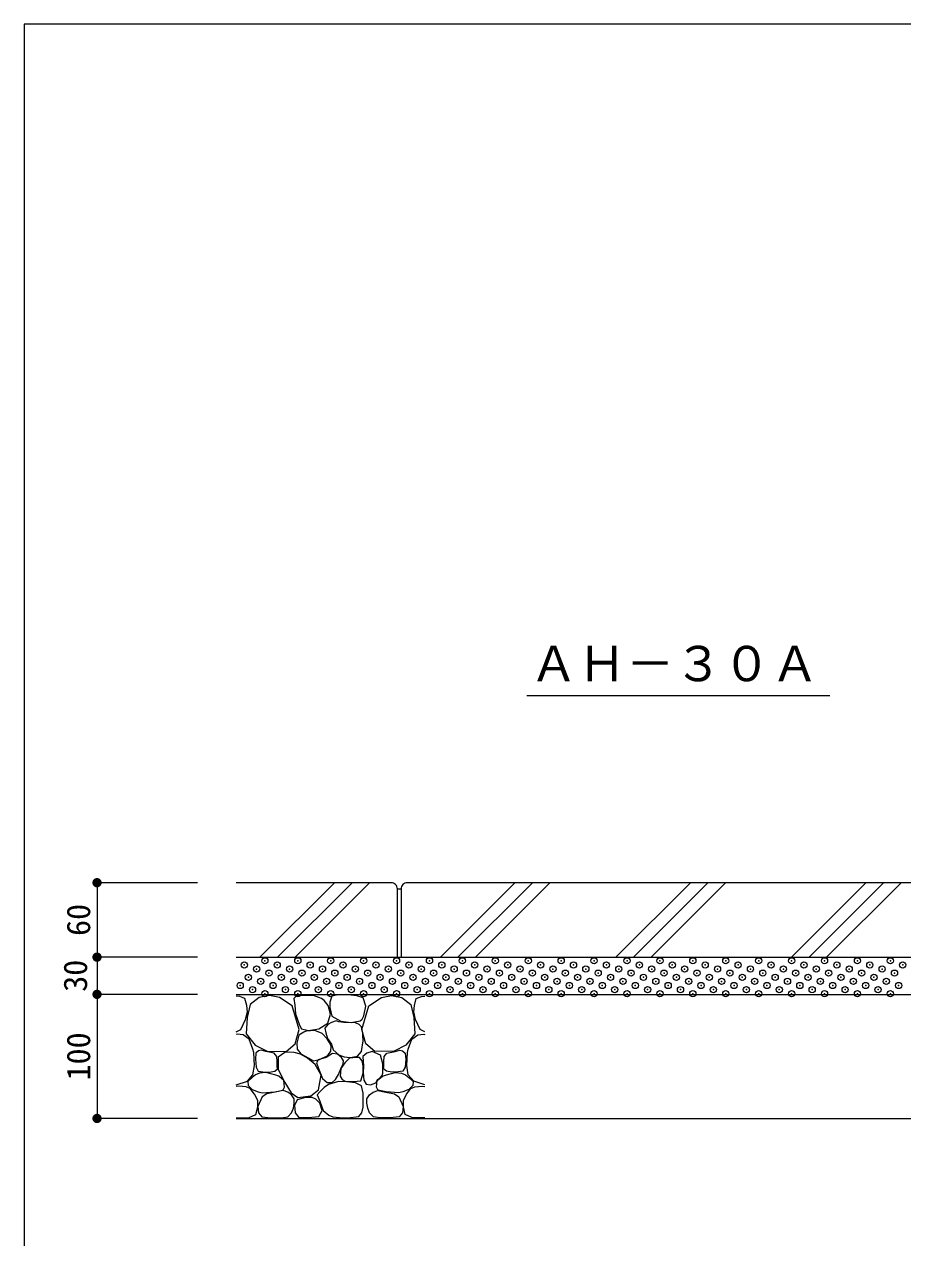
# Model space of a CAD drawing. Units: millimetres at full size, sheet at 1:10. Extents: x 5368 to 8106, y 2197 to 4063.
# Drawn here: x 5368 to 6075, y 3030 to 4008 of the extents above; entities that cross this region are included whole.
import ezdxf
from ezdxf.enums import TextEntityAlignment as Align

# ---------------------------------------------------------------- set-up
doc = ezdxf.new("R2010")
doc.units = ezdxf.units.MM
doc.header["$LTSCALE"] = 10
doc.header["$PDMODE"] = 32
doc.header["$PDSIZE"] = 5
doc.linetypes.add('USER1', pattern=[50, 37.5, -12.5])
for name, color, linetype, lineweight in [('_0-0_', 7, 'Continuous', 13), ('ハッチ', 4, 'Continuous', 13), ('寸法', 1, 'Continuous', 13), ('本体', 7, 'Continuous', 13)]:
    doc.layers.add(name, color=color, linetype=linetype, lineweight=lineweight)
doc.styles.add('ＭＳ ゴシック', font='')
doc.styles.get('ＭＳ ゴシック').set_extended_font_data('MS Gothic')

# ---------------------------------------------------------------- blocks, each defined once
blk = doc.blocks.new('filled_dot')
at = {"color": 0, "linetype": 'Continuous', "lineweight": -2, "const_width": 1.25}
blk.add_lwpolyline([(-0.625, 0, 1), (0.625, 0, 1)], format="xyb", close=True, dxfattribs=at)

msp = doc.modelspace()

# ---------------------------------------------------------------- linework, layer by layer
at = {"layer": '_0-0_', "color": 6}
msp.add_lwpolyline([(8106.06, 4008.37), (5367.94, 4008.37), (5367.94, 2196.56), (8106.06, 2196.56)], close=True, dxfattribs=at)
at = {"layer": 'ハッチ'}
for p, q in [((5617.79, 3316.54), (5557.79, 3256.54)), ((5631.93, 3316.54), (5571.93, 3256.54)), ((5763.06, 3316.54), (5703.06, 3256.54)), ((5777.2, 3316.54), (5717.2, 3256.54)), ((5844.48, 3256.54), (5904.48, 3316.54)), ((5858.63, 3256.54), (5918.63, 3316.54)), ((6045.91, 3316.54), (5985.91, 3256.54)), ((6060.05, 3316.54), (6000.05, 3256.54))]:
    msp.add_line(p, q, dxfattribs=at)
at = {"layer": 'ハッチ', "linetype": 'USER1'}
for p, q in [((5646.07, 3316.54), (5586.07, 3256.54)), ((5791.35, 3316.54), (5731.35, 3256.54)), ((5872.77, 3256.54), (5932.77, 3316.54)), ((6074.19, 3316.54), (6014.19, 3256.54))]:
    msp.add_line(p, q, dxfattribs=at)
at = {"layer": 'ハッチ'}
for points in [[(5546.25, 3206.33), (5547.66, 3212.5), (5547.09, 3217.56), (5545.69, 3223.18), (5541.47, 3224.86), (5538.62, 3225.22)], [(5682.98, 3206.33), (5681.58, 3212.5), (5682.14, 3217.56), (5683.54, 3223.18), (5687.76, 3224.86), (5690.61, 3225.22)], [(5538.62, 3196.4), (5542.32, 3198.18), (5546.25, 3206.33)], [(5690.61, 3196.4), (5686.92, 3198.18), (5682.98, 3206.33)], [(5552.15, 3182.46), (5549.06, 3190.32), (5544.28, 3193.97), (5539.51, 3194.53), (5538.62, 3194.3)], [(5677.08, 3182.46), (5680.17, 3190.32), (5684.95, 3193.97), (5689.73, 3194.53), (5690.61, 3194.3)], [(5538.62, 3153.52), (5547.66, 3156.62), (5552.15, 3161.68), (5553.25, 3169.12), (5552.71, 3179.65), (5552.15, 3182.46)], [(5690.61, 3153.52), (5681.58, 3156.62), (5677.08, 3161.68), (5675.98, 3169.12), (5676.52, 3179.65), (5677.08, 3182.46)], [(5538.62, 3127.16), (5542.06, 3127.09), (5549, 3127.26), (5554.46, 3129.74), (5555.95, 3135.85), (5555.95, 3140.98), (5553.47, 3146.1), (5549.83, 3150.57), (5546.69, 3152.05), (5540.73, 3152.55), (5538.62, 3152.19)], [(5690.61, 3127.16), (5687.18, 3127.09), (5680.23, 3127.26), (5674.77, 3129.74), (5673.28, 3135.85), (5673.28, 3140.98), (5675.76, 3146.1), (5679.4, 3150.57), (5682.54, 3152.05), (5688.5, 3152.55), (5690.61, 3152.19)]]:
    msp.add_lwpolyline(points, dxfattribs=at)
for points in [[(5565.41, 3225.57), (5557.23, 3224.13), (5550.01, 3218.36), (5547.6, 3207.78), (5546.64, 3194.8), (5553.86, 3185.66), (5563.48, 3180.85), (5578.88, 3180.37), (5586.1, 3186.62), (5589.47, 3198.16), (5583.7, 3217.4), (5573.59, 3224.13)], [(5607.22, 3223.34), (5600.91, 3225.6), (5587.54, 3225.6), (5585.02, 3223.08), (5585.78, 3217.79), (5586.28, 3210.73), (5589.56, 3201.66), (5591.33, 3198.63), (5596.88, 3197.37), (5605.2, 3198.88), (5612.52, 3203.42), (5614.53, 3210.48), (5612.77, 3217.54), (5609.49, 3221.57)], [(5641.55, 3209.21), (5642.98, 3216.92), (5640.98, 3223.77), (5635.84, 3225.49), (5626.49, 3226.36), (5620.78, 3226.14), (5615.72, 3225.05), (5613.96, 3220.21), (5613.96, 3216.03), (5615.72, 3209), (5622.98, 3204.83), (5631.11, 3203.95), (5638.59, 3205.27), (5640.13, 3206.58)], [(5663.82, 3225.57), (5672.01, 3224.13), (5679.22, 3218.36), (5681.63, 3207.78), (5682.59, 3194.8), (5675.37, 3185.66), (5665.75, 3180.85), (5650.35, 3180.37), (5643.13, 3186.62), (5639.76, 3198.16), (5645.54, 3217.4), (5655.64, 3224.13)], [(5640.67, 3195.5), (5639.49, 3200.4), (5637.72, 3202.36), (5634.78, 3203.54), (5625.36, 3203.93), (5621.24, 3204.52), (5619.27, 3205.11), (5615.35, 3203.93), (5612.41, 3202.36), (5610.05, 3199.42), (5610.83, 3195.5), (5612.21, 3190.98), (5615.35, 3186.28), (5616.72, 3181.77), (5621.24, 3177.84), (5625.56, 3176.27), (5630.46, 3175.69), (5636.35, 3176.86), (5639.69, 3180.39), (5640.98, 3189.02), (5640.67, 3193.73)], [(5611.82, 3190.79), (5607.89, 3195.1), (5601.92, 3197.37), (5595.11, 3196.87), (5593.09, 3196.11), (5589.06, 3193.59), (5587.54, 3187.29), (5587.8, 3182.25), (5590.82, 3178.72), (5597.13, 3175.19), (5600.91, 3172.92), (5605.71, 3174.18), (5612.52, 3177.2), (5614.76, 3180.78), (5615.15, 3184.71), (5613.39, 3188.04)], [(5571.67, 3168.44), (5571.67, 3172.5), (5571.34, 3176.55), (5569.14, 3179.09), (5562.55, 3180.61), (5558.83, 3181.45), (5556.63, 3180.95), (5554.43, 3179.26), (5554.09, 3174.19), (5554.6, 3167.77), (5556.42, 3164.71), (5560.12, 3164.09), (5565.19, 3163.78), (5569.65, 3164.71), (5571.84, 3166.58)], [(5590.37, 3178.25), (5585.31, 3179.65), (5581.37, 3179.93), (5577.72, 3179.65), (5572.38, 3176), (5572.38, 3165.89), (5577.72, 3155.5), (5582.78, 3147.08), (5588.4, 3143.42), (5598.8, 3144.83), (5604.98, 3149.6), (5606.95, 3161.4), (5602.17, 3170.1), (5595.99, 3175.16)], [(5625.04, 3173.07), (5623.48, 3175.61), (5620.17, 3178.34), (5616.26, 3178.92), (5611, 3175.61), (5604.56, 3173.85), (5603.19, 3171.32), (5604.95, 3166.83), (5608.07, 3158.84), (5611.78, 3155.53), (5615.87, 3155.53), (5618.61, 3157.87), (5621.14, 3161.96), (5623.48, 3168), (5624.85, 3170.54)], [(5656.13, 3161.24), (5656.7, 3162.95), (5656.7, 3170.66), (5654.99, 3177.51), (5648.13, 3180.37), (5643.84, 3179.23), (5640.7, 3176.37), (5641.2, 3168.77), (5640.86, 3163.7), (5641.37, 3157.28), (5643.19, 3154.22), (5646.89, 3153.6), (5650.99, 3155.24), (5652.42, 3157.81), (5654.42, 3158.95)], [(5657.56, 3168.44), (5657.56, 3172.5), (5657.9, 3176.55), (5660.09, 3179.09), (5666.69, 3180.61), (5670.41, 3181.45), (5672.6, 3180.95), (5674.8, 3179.26), (5675.14, 3174.19), (5674.63, 3167.77), (5672.81, 3164.71), (5669.12, 3164.09), (5664.04, 3163.78), (5659.58, 3164.71), (5657.39, 3166.58)], [(5640.85, 3168.98), (5640.07, 3173.07), (5637.92, 3175.61), (5635.58, 3175.61), (5629.92, 3175.22), (5626.02, 3171.32), (5622.9, 3166.83), (5622.51, 3160.6), (5623.87, 3157.87), (5626.41, 3156.7), (5633.04, 3156.31), (5638.9, 3156.89), (5640.85, 3163.13)], [(5576.58, 3149.64), (5577.65, 3151.64), (5577.04, 3157.17), (5572.89, 3160.71), (5569.65, 3161.78), (5562.42, 3163.63), (5557.5, 3163.01), (5554.12, 3161.78), (5551.5, 3159.48), (5547.96, 3156.4), (5548.27, 3153.17), (5551.5, 3149.95), (5556.27, 3147.95), (5559.5, 3147.18), (5569.81, 3147.95), (5575.19, 3149.02)], [(5652.65, 3149.64), (5651.58, 3151.64), (5652.19, 3157.17), (5656.35, 3160.71), (5659.58, 3161.78), (5666.81, 3163.63), (5671.73, 3163.01), (5675.12, 3161.78), (5677.73, 3159.48), (5681.27, 3156.4), (5680.96, 3153.17), (5677.73, 3149.95), (5672.96, 3147.95), (5669.73, 3147.18), (5659.42, 3147.95), (5654.04, 3149.02)], [(5640.98, 3135.56), (5640.98, 3146.88), (5639.47, 3152.92), (5634.78, 3155.33), (5627.84, 3156.09), (5621.04, 3156.39), (5613.03, 3153.98), (5609.41, 3151.56), (5605.94, 3148.09), (5603.82, 3145.67), (5605.94, 3140.54), (5608.65, 3133), (5613.19, 3129.07), (5616.51, 3127.71), (5621.8, 3127.41), (5628.59, 3126.96), (5637.35, 3128.01), (5639.92, 3131.18)], [(5585.32, 3142.36), (5583.18, 3145.46), (5580.32, 3147.6), (5576.52, 3149.02), (5570.09, 3147.6), (5563.19, 3146.41), (5559.62, 3144.03), (5556.06, 3136.18), (5556.53, 3130.95), (5559.39, 3127.86), (5566.52, 3126.91), (5575.01, 3127.13), (5580.09, 3127.86), (5583.18, 3131.19), (5584.7, 3134.77), (5585.32, 3138.8)], [(5599.84, 3143.55), (5594.36, 3143.55), (5587.7, 3141.65), (5585.56, 3136.9), (5586.04, 3130.95), (5589.13, 3127.38), (5596.74, 3127.38), (5605.07, 3128.1), (5607.92, 3132.85), (5606.02, 3138.8), (5602.69, 3142.13)], [(5643.91, 3142.36), (5646.05, 3145.46), (5648.91, 3147.6), (5652.71, 3149.02), (5659.14, 3147.6), (5666.04, 3146.41), (5669.61, 3144.03), (5673.18, 3136.18), (5672.7, 3130.95), (5669.85, 3127.86), (5662.71, 3126.91), (5654.23, 3127.13), (5649.15, 3127.86), (5646.05, 3131.19), (5644.53, 3134.77), (5643.91, 3138.8)]]:
    msp.add_lwpolyline(points, close=True, dxfattribs=at)
for p in [(5545.17, 3250.28), (5555.11, 3246.96), (5561.74, 3253.59), (5571.68, 3250.28), (5581.63, 3246.96), (5588.26, 3253.59), (5598.2, 3250.28), (5608.14, 3246.96), (5614.77, 3253.59), (5624.72, 3250.28), (5634.66, 3246.96), (5641.29, 3253.59), (5651.23, 3250.28), (5661.18, 3246.96), (5667.8, 3253.59), (5677.75, 3250.28), (5687.69, 3246.96), (5694.32, 3253.59), (5704.26, 3250.28), (5714.21, 3246.96), (5720.84, 3253.59), (5730.78, 3250.28), (5740.72, 3246.96), (5747.35, 3253.59), (5757.3, 3250.28), (5767.24, 3246.96), (5773.87, 3253.59), (5783.81, 3250.28), (5793.76, 3246.96), (5800.39, 3253.59), (5810.33, 3250.28), (5820.27, 3246.96), (5826.9, 3253.59), (5836.85, 3250.28), (5846.79, 3246.96), (5853.42, 3253.59), (5863.36, 3250.28), (5873.31, 3246.96), (5879.94, 3253.59), (5889.88, 3250.28), (5899.82, 3246.96), (5906.45, 3253.59), (5916.4, 3250.28), (5926.34, 3246.96), (5932.97, 3253.59), (5942.91, 3250.28), (5952.86, 3246.96), (5959.49, 3253.59), (5969.43, 3250.28), (5979.37, 3246.96), (5986, 3253.59), (5995.95, 3250.28), (6005.89, 3246.96), (6012.52, 3253.59), (6022.46, 3250.28), (6032.41, 3246.96), (6039.04, 3253.59), (6048.98, 3250.28), (6058.92, 3246.96), (6065.55, 3253.59), (6075.5, 3250.28), (5548.48, 3240.33), (5558.42, 3237.02), (5565.05, 3243.65), (5575, 3240.33), (5584.94, 3237.02), (5591.57, 3243.65), (5601.51, 3240.33), (5611.46, 3237.02), (5618.09, 3243.65), (5628.03, 3240.33), (5637.97, 3237.02), (5644.6, 3243.65), (5654.55, 3240.33), (5664.49, 3237.02), (5671.12, 3243.65), (5681.06, 3240.33), (5691.01, 3237.02), (5697.64, 3243.65), (5707.58, 3240.33), (5717.52, 3237.02), (5724.15, 3243.65), (5734.1, 3240.33), (5744.04, 3237.02), (5750.67, 3243.65), (5760.61, 3240.33), (5770.56, 3237.02), (5777.19, 3243.65), (5787.13, 3240.33), (5797.07, 3237.02), (5803.7, 3243.65), (5813.65, 3240.33), (5823.59, 3237.02), (5830.22, 3243.65), (5840.16, 3240.33), (5850.11, 3237.02), (5856.73, 3243.65), (5866.68, 3240.33), (5876.62, 3237.02), (5883.25, 3243.65), (5893.19, 3240.33), (5903.14, 3237.02), (5909.77, 3243.65), (5919.71, 3240.33), (5929.66, 3237.02), (5936.28, 3243.65), (5946.23, 3240.33), (5956.17, 3237.02), (5962.8, 3243.65), (5972.74, 3240.33), (5982.69, 3237.02), (5989.32, 3243.65), (5999.26, 3240.33), (6009.2, 3237.02), (6015.83, 3243.65), (6025.78, 3240.33), (6035.72, 3237.02), (6042.35, 3243.65), (6052.29, 3240.33), (6062.24, 3237.02), (6068.87, 3243.65), (5541.85, 3233.7), (5551.79, 3230.39), (5561.74, 3227.08), (5568.37, 3233.7), (5578.31, 3230.39), (5588.26, 3227.08), (5594.88, 3233.7), (5604.83, 3230.39), (5614.77, 3227.08), (5621.4, 3233.7), (5631.34, 3230.39), (5641.29, 3227.08), (5647.92, 3233.7), (5657.86, 3230.39), (5667.8, 3227.08), (5674.43, 3233.7), (5684.38, 3230.39), (5694.32, 3227.08), (5700.95, 3233.7), (5710.89, 3230.39), (5720.84, 3227.08), (5727.47, 3233.7), (5737.41, 3230.39), (5747.35, 3227.08), (5753.98, 3233.7), (5763.93, 3230.39), (5773.87, 3227.08), (5780.5, 3233.7), (5790.44, 3230.39), (5800.39, 3227.08), (5807.02, 3233.7), (5816.96, 3230.39), (5826.9, 3227.08), (5833.53, 3233.7), (5843.48, 3230.39), (5853.42, 3227.08), (5860.05, 3233.7), (5869.99, 3230.39), (5879.94, 3227.08), (5886.57, 3233.7), (5896.51, 3230.39), (5906.45, 3227.08), (5913.08, 3233.7), (5923.03, 3230.39), (5932.97, 3227.08), (5939.6, 3233.7), (5949.54, 3230.39), (5959.49, 3227.08), (5966.12, 3233.7), (5976.06, 3230.39), (5986, 3227.08), (5992.63, 3233.7), (6002.58, 3230.39), (6012.52, 3227.08), (6019.15, 3233.7), (6029.09, 3230.39), (6039.04, 3227.08), (6045.66, 3233.7), (6055.61, 3230.39), (6065.55, 3227.08), (6072.18, 3233.7)]:
    msp.add_point(p, dxfattribs=at)
at = {"layer": '寸法', "color": 3}
msp.add_line((5772.67, 3467.5), (6016.9, 3467.5), dxfattribs=at)
at = {"layer": '寸法'}
for p, q in [((5426.53, 3316.54), (5426.53, 3256.54)), ((5507.57, 3316.54), (5426.53, 3316.54)), ((5507.57, 3256.54), (5426.53, 3256.54)), ((5426.53, 3256.54), (5426.53, 3226.54)), ((5507.57, 3256.54), (5426.53, 3256.54)), ((5507.57, 3226.54), (5426.53, 3226.54)), ((5426.53, 3226.54), (5426.53, 3126.54)), ((5507.57, 3226.54), (5426.53, 3226.54)), ((5507.57, 3126.54), (5426.53, 3126.54))]:
    msp.add_line(p, q, dxfattribs=at)
at = {"layer": '本体'}
for p, q in [((5663.48, 3316.54), (5538.73, 3316.54)), ((6116.48, 3316.54), (5676.48, 3316.54)), ((5668.48, 3256.54), (5668.48, 3311.54)), ((5668.48, 3311.54), (5671.48, 3311.54)), ((5671.48, 3311.54), (5671.48, 3256.43)), ((5538.73, 3256.54), (6334.97, 3256.54)), ((5538.73, 3226.54), (6334.41, 3226.54)), ((5538.73, 3126.54), (6334.97, 3126.54))]:
    msp.add_line(p, q, dxfattribs=at)
for centre, start, end in [((5663.48, 3311.54), 359.99804, 90.00082), ((5676.48, 3311.54), 89.99999, 180.00001)]:
    msp.add_arc(centre, 5, start, end, dxfattribs=at)

# ---------------------------------------------------------------- block references
at = {"layer": '寸法', "xscale": 3, "yscale": 3}
for p, rotation in [((5426.53, 3316.54), 270), ((5426.53, 3256.54), 90), ((5426.53, 3256.54), 270), ((5426.53, 3226.54), 90), ((5426.53, 3226.54), 270), ((5426.53, 3126.54), 90)]:
    msp.add_blockref('filled_dot', p, dxfattribs=dict(at, rotation=rotation))

# ---------------------------------------------------------------- texts
at = {"layer": '寸法', "color": 3, "style": 'ＭＳ ゴシック'}
msp.add_text('ＡＨ－３０Ａ', height=28.48, dxfattribs=at).set_placement((5774.99, 3470.36), align=Align.BOTTOM_LEFT)
at = {"layer": '寸法', "style": 'ＭＳ ゴシック'}
for s, p in [('60', (5411.53, 3286.54)), ('30', (5409.03, 3241.54)), ('100', (5411.53, 3176.54))]:
    msp.add_text(s, height=18.99, rotation=90, dxfattribs=at).set_placement(p, align=Align.MIDDLE_CENTER)

doc.saveas('drawing.dxf')
